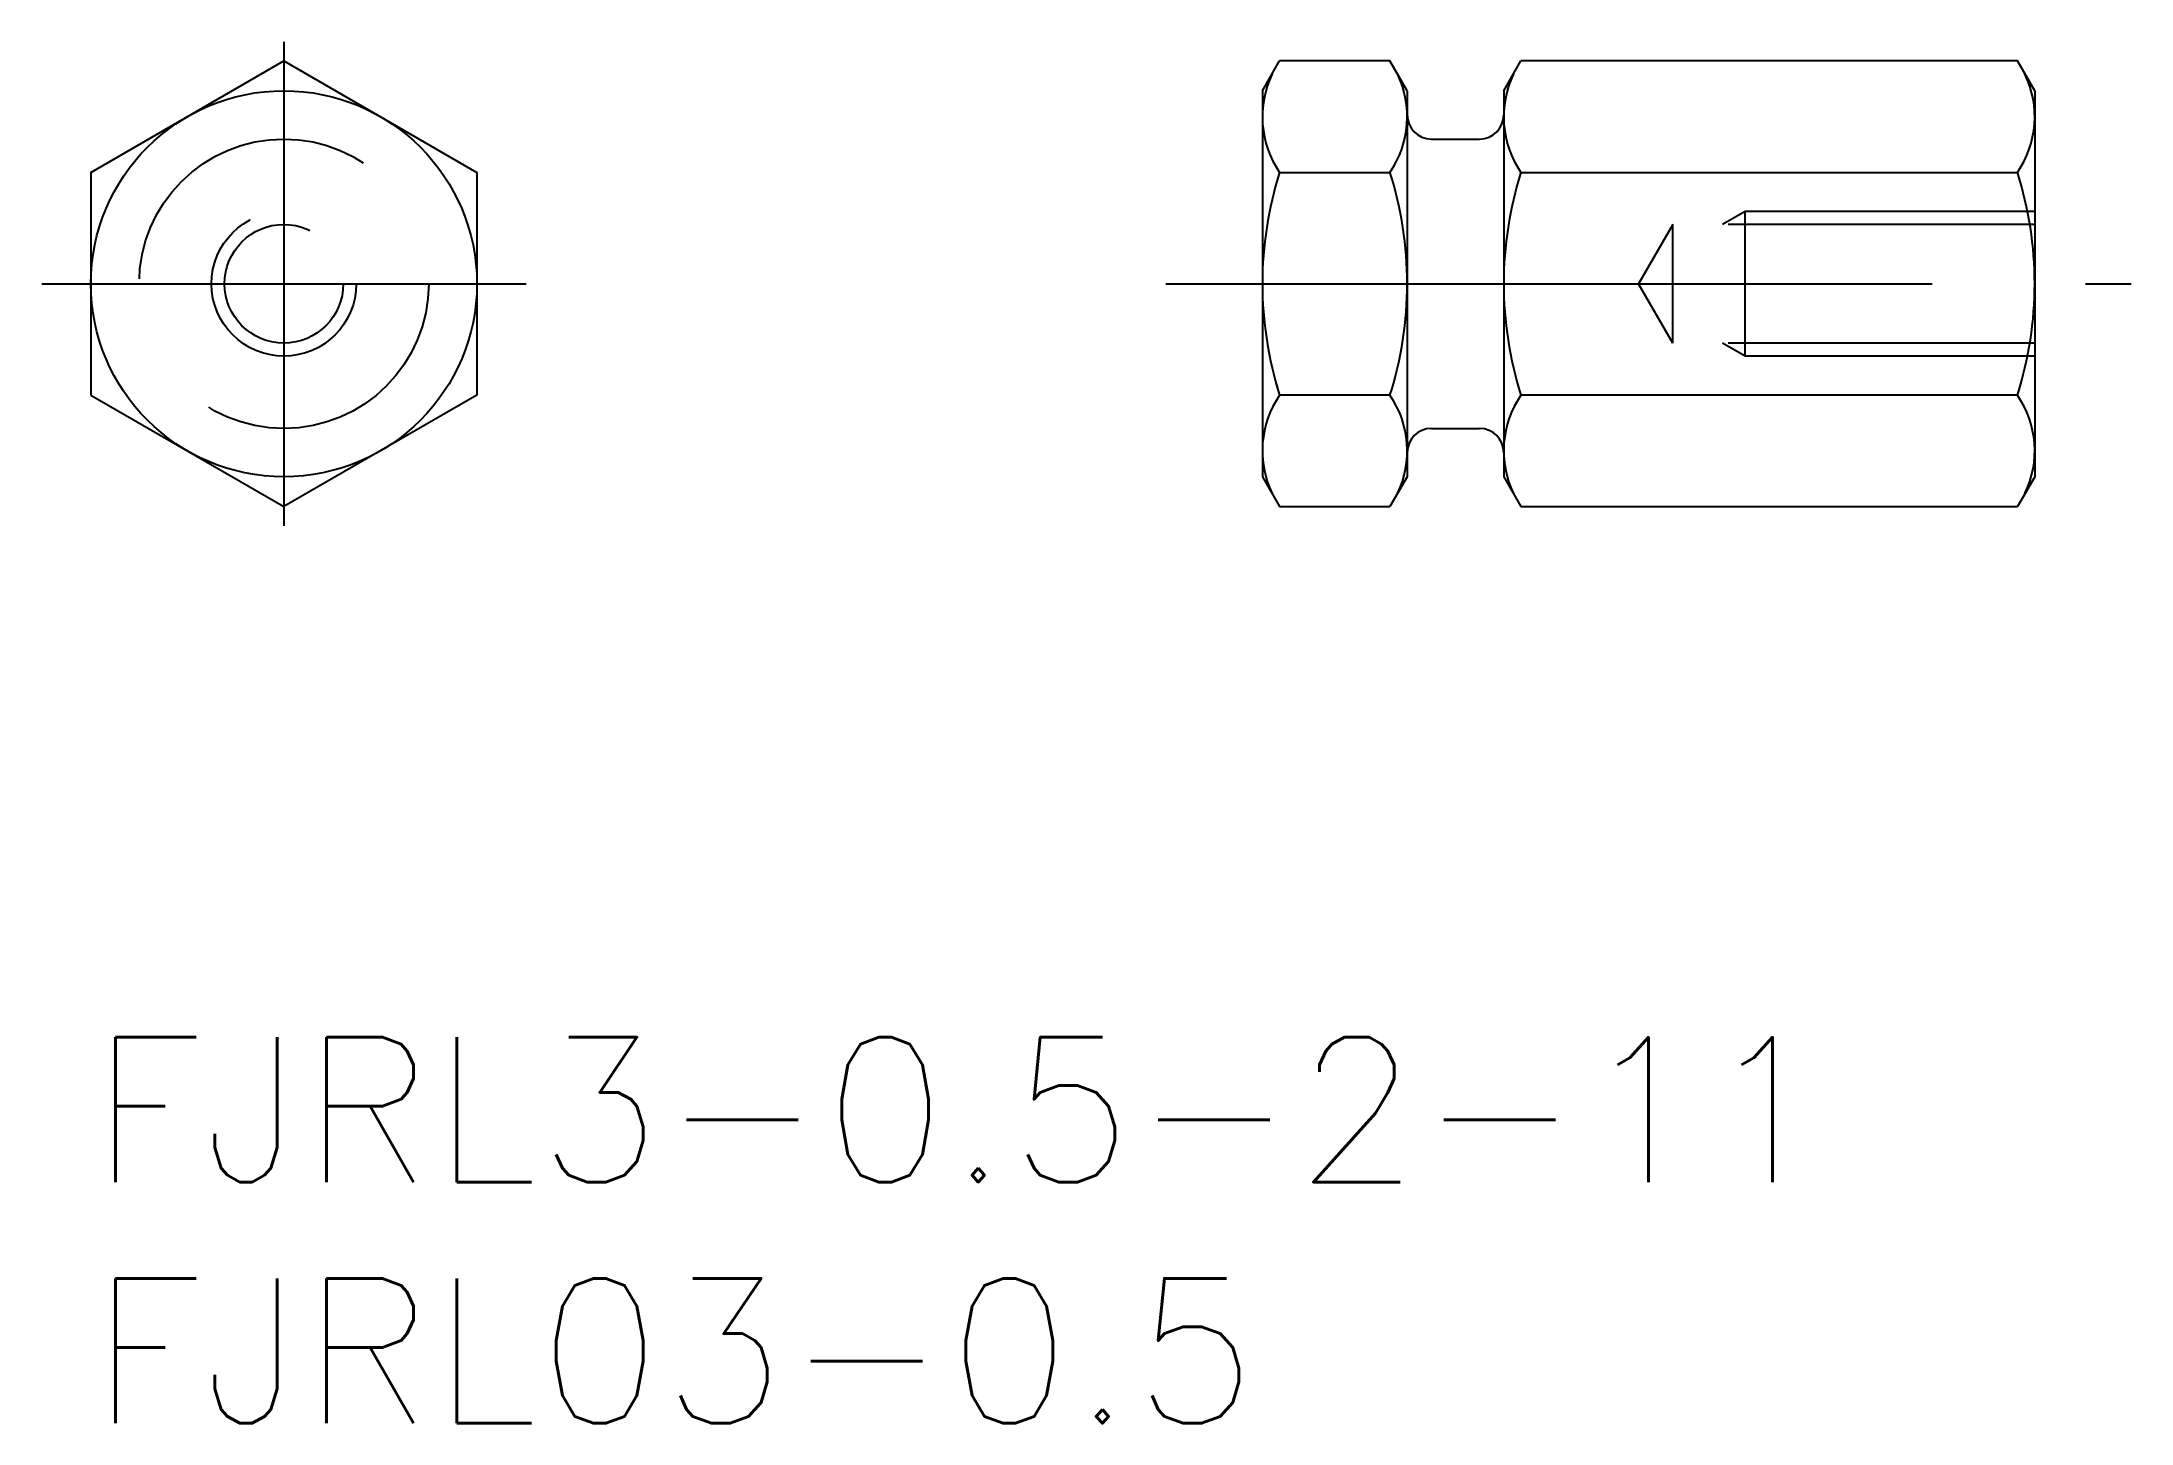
# Model space of a CAD drawing. Extents: x -1 to 42.3, y -8 to 20.6.
import ezdxf

# ---------------------------------------------------------------- set-up
doc = ezdxf.new("R2010")
doc.units = 0
doc.header["$LTSCALE"] = 0.5
doc.linetypes.add('CENTER', pattern=[50.8, 31.75, -6.35, 6.35, -6.35])
doc.linetypes.add('DASHED', pattern=[19.05, 12.7, -6.35])
for name, color, linetype in [('MSM_CENTER', 1, 'CENTER'), ('MSM_CONTINUOUS', 7, 'CONTINUOUS'), ('MSM_DASHED', 4, 'DASHED'), ('MSM_PART_NUMBER', 7, 'CONTINUOUS')]:
    doc.layers.add(name, color=color, linetype=linetype)
doc.styles.get("Standard").update_dxf_attribs({"font": 'txt.shx', "height": 3, "bigfont": 'bigfont.shx'})

# ---------------------------------------------------------------- blocks, each defined once
blk = doc.blocks.new('*U15')
at = {"layer": 'MSM_PART_NUMBER'}
blk.add_text('FJRL3-0.5-2-11', height=3, dxfattribs=at).set_placement((0, -3))
blk = doc.blocks.new('*U16')
at = {"layer": 'MSM_PART_NUMBER'}
blk.add_text('FJRL03-0.5', height=3, dxfattribs=at).set_placement((0, -8))

msp = doc.modelspace()

# ---------------------------------------------------------------- linework, layer by layer
at = {"layer": 'MSM_CENTER'}
for p, q in [((4, 20.635), (4, 10.603)), ((-1.016, 15.619), (9.016, 15.619)), ((22.273, 15.619), (42.273, 15.619))]:
    msp.add_line(p, q, dxfattribs=at)
at = {"layer": 'MSM_CONTINUOUS'}
for p, q in [((0, 17.928), (4, 20.238)), ((4, 20.238), (8, 17.928)), ((24.273, 19.619), (24.63, 20.238)), ((26.915, 20.238), (24.63, 20.238)), ((27.273, 19.619), (26.915, 20.238)), ((29.273, 19.619), (29.63, 20.238)), ((39.915, 20.238), (29.63, 20.238)), ((40.273, 19.619), (39.915, 20.238)), ((24.273, 19.619), (24.273, 11.619)), ((27.273, 19.619), (27.273, 11.619)), ((29.273, 19.619), (29.273, 11.619)), ((40.273, 19.619), (40.273, 11.619)), ((27.773, 18.619), (28.773, 18.619)), ((0, 17.928), (0, 13.309)), ((8, 17.928), (8, 13.309)), ((24.63, 17.928), (26.915, 17.928)), ((29.63, 17.928), (39.915, 17.928)), ((24.273, 17.619), (24.273, 17.619)), ((24.273, 15.619), (24.273, 15.619)), ((0, 13.309), (4, 11)), ((8, 13.309), (4, 11)), ((26.915, 13.309), (24.63, 13.309)), ((39.915, 13.309), (29.63, 13.309)), ((27.773, 12.619), (28.773, 12.619)), ((24.273, 11.619), (24.63, 11)), ((27.273, 11.619), (26.915, 11)), ((29.273, 11.619), (29.63, 11)), ((40.273, 11.619), (39.915, 11)), ((24.63, 11), (26.915, 11)), ((29.63, 11), (39.915, 11))]:
    msp.add_line(p, q, dxfattribs=at)
msp.add_circle((4, 15.619), 4, dxfattribs=at)
for centre, radius, start, end in [((26.317, 19.083), 2.045, 154.3842, 214.3842), ((25.228, 19.083), 2.045, 325.6158, 25.6158), ((31.317, 19.083), 2.045, 154.3842, 214.3842), ((38.228, 19.083), 2.045, 325.6158, 25.6158), ((27.773, 19.119), 0.5, 180, 270), ((28.773, 19.119), 0.5, 270, 0), ((31.915, 15.619), 7.643, 162.412, 197.588), ((19.63, 15.619), 7.643, 342.412, 17.588), ((36.915, 15.619), 7.643, 162.412, 197.588), ((32.63, 15.619), 7.643, 342.412, 17.588), ((26.317, 12.155), 2.045, 145.6158, 205.6158), ((25.228, 12.155), 2.045, 334.3842, 34.3842), ((31.317, 12.155), 2.045, 145.6158, 205.6158), ((38.228, 12.155), 2.045, 334.3842, 34.3842), ((27.773, 12.119), 0.5, 90, 180), ((28.773, 12.119), 0.5, 0, 90)]:
    msp.add_arc(centre, radius, start, end, dxfattribs=at)
at = {"layer": 'MSM_DASHED'}
for p, q in [((34.273, 17.119), (33.804, 16.848)), ((40.273, 17.119), (34.273, 17.119)), ((34.273, 14.119), (34.273, 17.119)), ((32.773, 16.848), (32.063, 15.619)), ((40.273, 16.848), (32.773, 16.848)), ((32.773, 14.389), (32.773, 16.848)), ((32.773, 14.389), (32.063, 15.619)), ((40.273, 14.389), (32.773, 14.389)), ((34.273, 14.119), (33.804, 14.389)), ((40.273, 14.119), (34.273, 14.119))]:
    msp.add_line(p, q, dxfattribs=at)
for radius in [3, 1.5, 1.23]:
    msp.add_circle((4, 15.619), radius, dxfattribs=at)

# ---------------------------------------------------------------- block references
at = {"layer": 'MSM_CONTINUOUS'}
for name in ['*U15', '*U16']:
    msp.add_blockref(name, (0, 0), dxfattribs=at)

doc.saveas('drawing.dxf')
